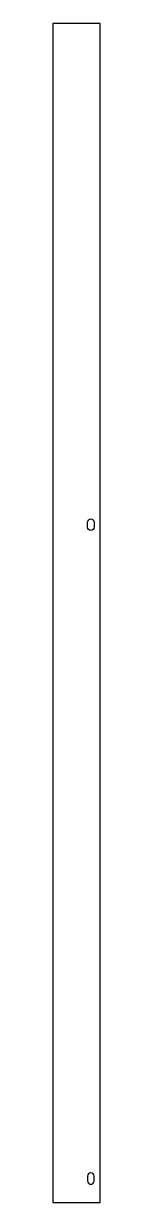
# Model space of a CAD drawing. Extents: x 0 to 50, y 0 to 1235.
import ezdxf

# ---------------------------------------------------------------- set-up
doc = ezdxf.new("R2010")
doc.units = 0
doc.layers.get('0').update_dxf_attribs({"linetype": 'CONTINUOUS'})

msp = doc.modelspace()

# ---------------------------------------------------------------- linework, layer by layer
msp.add_lwpolyline([(0, 0), (50, 0), (50, 1235), (0, 1235)], close=True)
for points in [[(36.5, 707.5), (36.5, 712.5, -1), (43.5, 712.5), (43.5, 707.5, -1)], [(43.5, 22.5), (43.5, 27.5, 1), (36.5, 27.5), (36.5, 22.5, 1)]]:
    msp.add_lwpolyline(points, format="xyb", close=True)

doc.saveas('drawing.dxf')
